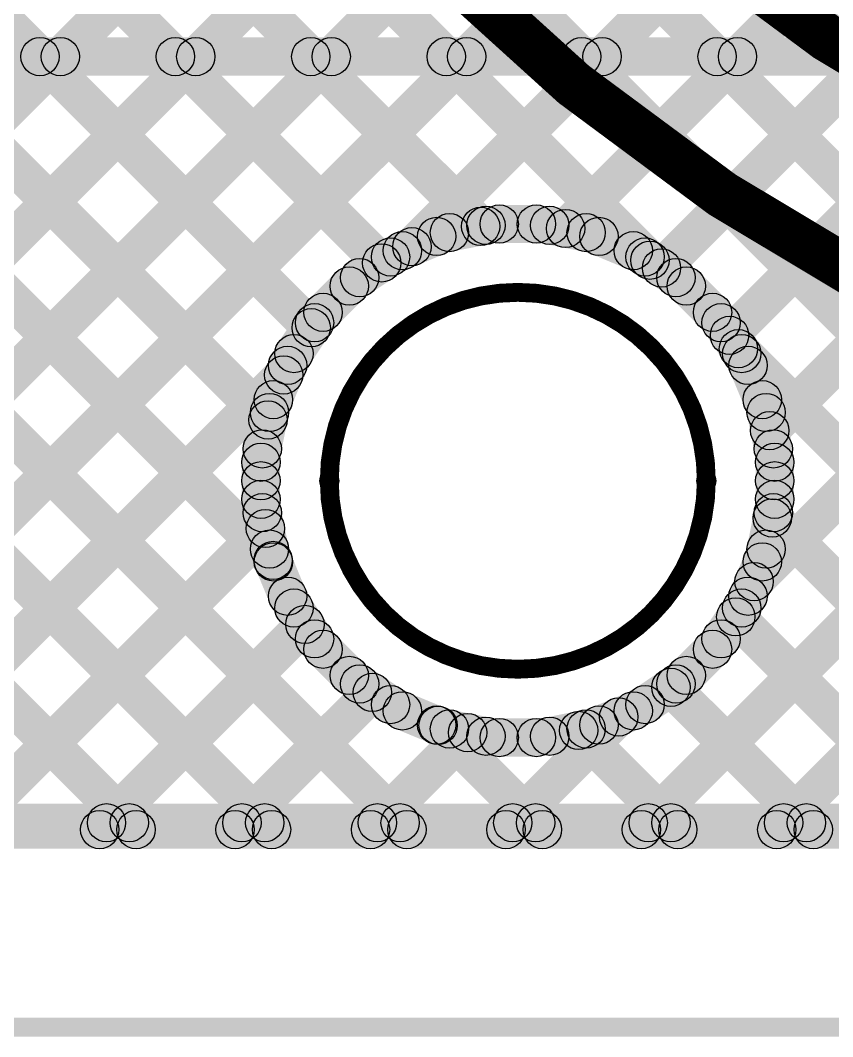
# Model space of a CAD drawing. Header units: millimetres. Extents: x 0 to 5.55, y 0 to 1.02.
# Drawn here: x 2.3372 to 2.5068, y -0.0033 to 0.2091 of the extents above; entities that cross this region are included whole.
import ezdxf

# ---------------------------------------------------------------- set-up
doc = ezdxf.new("R2010")
doc.units = ezdxf.units.MM
doc.header["$MEASUREMENT"] = 0
for name, color, linetype in [('BottomLayer', 5, 'Continuous'), ('Mechanical2', 216, 'Continuous'), ('MultiLayer', 9, 'Continuous'), ('TopLayer', 1, 'Continuous'), ('TopOverlay', 2, 'Continuous')]:
    doc.layers.add(name, color=color, linetype=linetype)

msp = doc.modelspace()

# ---------------------------------------------------------------- hatches: boundary and pattern name
at = {"layer": 'BottomLayer'}
for points in [[(2.18828, 0.0386), (2.18263, 0.04426), (2.54155, 0.40319), (2.54721, 0.39753)], [(2.21657, 0.0386), (2.21091, 0.04426), (2.56984, 0.40319), (2.57549, 0.39753)], [(2.24485, 0.0386), (2.23919, 0.04426), (2.59812, 0.40319), (2.60378, 0.39753)], [(2.25272, 0.39753), (2.25837, 0.40319), (2.6173, 0.04426), (2.61164, 0.0386)], [(2.27314, 0.0386), (2.26748, 0.04426), (2.6264, 0.40319), (2.63206, 0.39753)], [(2.281, 0.39753), (2.28666, 0.40319), (2.64558, 0.04426), (2.63993, 0.0386)], [(2.30929, 0.39753), (2.31494, 0.40319), (2.67387, 0.04426), (2.66821, 0.0386)], [(2.42178, 0.15896), (2.41612, 0.16462), (2.65469, 0.40319), (2.66035, 0.39753)], [(2.45387, 0.16277), (2.44821, 0.16842), (2.68297, 0.40319), (2.68863, 0.39753)], [(2.47113, 0.0386), (2.46547, 0.04426), (2.82439, 0.40319), (2.83005, 0.39753)], [(2.4739, 0.15452), (2.46825, 0.16017), (2.71126, 0.40319), (2.71691, 0.39753)], [(2.48811, 0.14044), (2.48245, 0.14609), (2.73954, 0.40319), (2.7452, 0.39753)], [(2.49323, 0.08899), (2.48757, 0.09465), (2.79611, 0.40319), (2.80177, 0.39753)], [(2.4965, 0.12054), (2.49084, 0.1262), (2.76783, 0.40319), (2.77348, 0.39753)], [(2.49941, 0.0386), (2.49375, 0.04426), (2.85269, 0.40319), (2.85834, 0.39754)], [(2.18017, 0.38522), (2.18583, 0.39088), (2.41547, 0.16124), (2.40981, 0.15558)], [(2.20851, 0.38517), (2.21416, 0.39083), (2.43613, 0.16886), (2.43047, 0.16321)], [(2.23679, 0.38517), (2.24245, 0.39083), (2.47149, 0.16179), (2.46583, 0.15613)], [(2.16167, 0.37544), (2.16733, 0.38109), (2.40074, 0.14769), (2.39508, 0.14203)], [(2.16167, 0.34715), (2.16733, 0.35281), (2.39172, 0.12842), (2.38606, 0.12276)], [(2.16167, 0.31887), (2.16733, 0.32453), (2.39278, 0.09907), (2.38713, 0.09341)], [(2.16167, 0.29058), (2.16733, 0.29624), (2.41931, 0.04426), (2.41365, 0.0386)], [(2.16167, 0.2623), (2.16733, 0.26796), (2.39103, 0.04426), (2.38537, 0.0386)], [(2.16167, 0.23402), (2.16733, 0.23967), (2.36274, 0.04426), (2.35708, 0.0386)], [(2.42757, 0.16082), (2.42601, 0.16866), (2.43362, 0.17018), (2.43518, 0.16233)], [(2.43718, 0.16253), (2.43718, 0.17053), (2.44494, 0.17053), (2.44494, 0.16253)], [(2.44694, 0.16233), (2.4485, 0.17018), (2.45611, 0.16866), (2.45455, 0.16082)], [(2.41848, 0.15726), (2.41542, 0.16466), (2.42258, 0.16762), (2.42564, 0.16023)], [(2.45648, 0.16023), (2.45954, 0.16762), (2.4667, 0.16466), (2.46364, 0.15726)], [(2.41026, 0.15201), (2.40581, 0.15866), (2.41226, 0.16297), (2.4167, 0.15632)], [(2.46542, 0.15632), (2.46986, 0.16297), (2.47631, 0.15866), (2.47187, 0.15201)], [(2.40321, 0.14525), (2.39756, 0.1509), (2.40304, 0.15639), (2.4087, 0.15073)], [(2.47342, 0.15073), (2.47908, 0.15639), (2.48456, 0.1509), (2.47891, 0.14525)], [(2.39763, 0.13724), (2.39098, 0.14168), (2.39529, 0.14813), (2.40194, 0.14369)], [(2.48018, 0.14369), (2.48684, 0.14813), (2.49114, 0.14168), (2.48449, 0.13724)], [(2.48431, 0.13765), (2.48997, 0.14331), (2.58902, 0.04426), (2.58336, 0.0386)], [(2.39371, 0.1283), (2.38632, 0.13136), (2.38929, 0.13853), (2.39668, 0.13546)], [(2.48544, 0.13546), (2.49283, 0.13853), (2.4958, 0.13136), (2.48841, 0.1283)], [(2.30142, 0.0386), (2.29576, 0.04426), (2.38933, 0.13782), (2.39498, 0.13217)], [(2.39161, 0.11877), (2.38377, 0.12033), (2.38528, 0.12793), (2.39313, 0.12637)], [(2.48899, 0.12637), (2.49684, 0.12793), (2.49835, 0.12033), (2.49051, 0.11877)], [(2.39142, 0.11288), (2.38342, 0.11288), (2.38342, 0.11676), (2.39142, 0.11676)], [(2.49871, 0.11288), (2.49071, 0.11288), (2.49071, 0.11676), (2.49871, 0.11676)], [(2.39142, 0.10901), (2.38342, 0.10901), (2.38342, 0.11288), (2.39142, 0.11288)], [(2.49871, 0.10901), (2.49071, 0.10901), (2.49071, 0.11288), (2.49871, 0.11288)], [(2.38377, 0.10544), (2.39161, 0.107), (2.39313, 0.09939), (2.38528, 0.09783)], [(2.49684, 0.09783), (2.48899, 0.09939), (2.49051, 0.107), (2.49835, 0.10544)], [(2.49138, 0.10229), (2.49704, 0.10795), (2.56073, 0.04426), (2.55507, 0.0386)], [(2.3297, 0.0386), (2.32405, 0.04426), (2.38552, 0.10573), (2.39118, 0.10008)], [(2.38632, 0.09441), (2.39371, 0.09747), (2.39668, 0.0903), (2.38929, 0.08724)], [(2.49283, 0.08724), (2.48544, 0.0903), (2.48841, 0.09747), (2.4958, 0.09441)], [(2.39098, 0.08408), (2.39763, 0.08853), (2.40194, 0.08208), (2.39529, 0.07763)], [(2.48684, 0.07763), (2.48018, 0.08208), (2.48449, 0.08853), (2.49114, 0.08408)], [(2.48376, 0.08163), (2.48942, 0.08729), (2.53245, 0.04426), (2.52679, 0.0386)], [(2.35799, 0.0386), (2.35233, 0.04426), (2.39377, 0.0857), (2.39943, 0.08004)], [(2.39756, 0.07486), (2.40321, 0.08052), (2.4087, 0.07504), (2.40304, 0.06938)], [(2.47908, 0.06938), (2.47342, 0.07504), (2.47891, 0.08052), (2.48456, 0.07486)], [(2.40581, 0.06711), (2.41026, 0.07376), (2.4167, 0.06945), (2.41226, 0.0628)], [(2.46986, 0.0628), (2.46542, 0.06945), (2.47187, 0.07376), (2.47631, 0.06711)], [(2.47021, 0.0669), (2.47586, 0.07256), (2.50416, 0.04426), (2.49851, 0.0386)], [(2.38627, 0.0386), (2.38062, 0.04426), (2.40785, 0.07149), (2.41351, 0.06584)], [(2.41542, 0.06111), (2.41848, 0.0685), (2.42564, 0.06553), (2.42258, 0.05814)], [(2.45954, 0.05814), (2.45648, 0.06553), (2.46364, 0.0685), (2.4667, 0.06111)], [(2.44284, 0.0386), (2.43718, 0.04426), (2.4593, 0.06637), (2.46495, 0.06072)], [(2.42159, 0.05895), (2.42725, 0.06461), (2.44759, 0.04426), (2.44194, 0.0386)], [(2.42601, 0.0571), (2.42757, 0.06495), (2.43518, 0.06344), (2.43362, 0.05559)], [(2.4485, 0.05559), (2.44694, 0.06344), (2.45455, 0.06495), (2.45611, 0.0571)], [(2.41456, 0.0386), (2.4089, 0.04426), (2.42774, 0.0631), (2.4334, 0.05745)], [(2.43718, 0.05524), (2.43718, 0.06324), (2.44494, 0.06324), (2.44494, 0.05524)], [(2.45094, 0.05789), (2.45659, 0.06354), (2.47588, 0.04426), (2.47022, 0.0386)], [(1.684, 0.03743), (1.684, 0.04543), (2.88389, 0.04543), (2.88389, 0.03743)]]:
    msp.add_hatch(color=5, dxfattribs=at).paths.add_polyline_path(points)
h = msp.add_hatch(color=5, dxfattribs=at)
edge = h.paths.add_edge_path()
edge.add_arc((2.4333, 0.16603), 0.004, 0, 360)
h = msp.add_hatch(color=5, dxfattribs=at)
edge = h.paths.add_edge_path()
edge.add_arc((2.4344, 0.16625), 0.004, 0, 360)
h = msp.add_hatch(color=5, dxfattribs=at)
edge = h.paths.add_edge_path()
edge.add_arc((2.43718, 0.16653), 0.004, 0, 360)
h = msp.add_hatch(color=5, dxfattribs=at)
edge = h.paths.add_edge_path()
edge.add_arc((2.44494, 0.16653), 0.004, 0, 360)
h = msp.add_hatch(color=5, dxfattribs=at)
edge = h.paths.add_edge_path()
edge.add_arc((2.44772, 0.16625), 0.004, 0, 360)
h = msp.add_hatch(color=5, dxfattribs=at)
edge = h.paths.add_edge_path()
edge.add_arc((2.42411, 0.16393), 0.004, 0, 360)
h = msp.add_hatch(color=5, dxfattribs=at)
edge = h.paths.add_edge_path()
edge.add_arc((2.42679, 0.16474), 0.004, 0, 360)
h = msp.add_hatch(color=5, dxfattribs=at)
edge = h.paths.add_edge_path()
edge.add_arc((2.45104, 0.16559), 0.004, 0, 360)
h = msp.add_hatch(color=5, dxfattribs=at)
edge = h.paths.add_edge_path()
edge.add_arc((2.45533, 0.16474), 0.004, 0, 360)
h = msp.add_hatch(color=5, dxfattribs=at)
edge = h.paths.add_edge_path()
edge.add_arc((2.45801, 0.16393), 0.004, 0, 360)
h = msp.add_hatch(color=5, dxfattribs=at)
edge = h.paths.add_edge_path()
edge.add_arc((2.41895, 0.16179), 0.004, 0, 360)
h = msp.add_hatch(color=5, dxfattribs=at)
edge = h.paths.add_edge_path()
edge.add_arc((2.41448, 0.15964), 0.004, 0, 360)
h = msp.add_hatch(color=5, dxfattribs=at)
edge = h.paths.add_edge_path()
edge.add_arc((2.41695, 0.16096), 0.004, 0, 360)
h = msp.add_hatch(color=5, dxfattribs=at)
edge = h.paths.add_edge_path()
edge.add_arc((2.46517, 0.16096), 0.004, 0, 360)
h = msp.add_hatch(color=5, dxfattribs=at)
edge = h.paths.add_edge_path()
edge.add_arc((2.46764, 0.15964), 0.004, 0, 360)
h = msp.add_hatch(color=5, dxfattribs=at)
edge = h.paths.add_edge_path()
edge.add_arc((2.41264, 0.15841), 0.004, 0, 360)
h = msp.add_hatch(color=5, dxfattribs=at)
edge = h.paths.add_edge_path()
edge.add_arc((2.46866, 0.15896), 0.004, 0, 360)
h = msp.add_hatch(color=5, dxfattribs=at)
edge = h.paths.add_edge_path()
edge.add_arc((2.40803, 0.15533), 0.004, 0, 360)
h = msp.add_hatch(color=5, dxfattribs=at)
edge = h.paths.add_edge_path()
edge.add_arc((2.47107, 0.15735), 0.004, 0, 360)
h = msp.add_hatch(color=5, dxfattribs=at)
edge = h.paths.add_edge_path()
edge.add_arc((2.47409, 0.15533), 0.004, 0, 360)
h = msp.add_hatch(color=5, dxfattribs=at)
edge = h.paths.add_edge_path()
edge.add_arc((2.40587, 0.15356), 0.004, 0, 360)
h = msp.add_hatch(color=5, dxfattribs=at)
edge = h.paths.add_edge_path()
edge.add_arc((2.47625, 0.15356), 0.004, 0, 360)
h = msp.add_hatch(color=5, dxfattribs=at)
edge = h.paths.add_edge_path()
edge.add_arc((2.40039, 0.14807), 0.004, 0, 360)
h = msp.add_hatch(color=5, dxfattribs=at)
edge = h.paths.add_edge_path()
edge.add_arc((2.48173, 0.14807), 0.004, 0, 360)
h = msp.add_hatch(color=5, dxfattribs=at)
edge = h.paths.add_edge_path()
edge.add_arc((2.39791, 0.14486), 0.004, 0, 360)
h = msp.add_hatch(color=5, dxfattribs=at)
edge = h.paths.add_edge_path()
edge.add_arc((2.39861, 0.14591), 0.004, 0, 360)
h = msp.add_hatch(color=5, dxfattribs=at)
edge = h.paths.add_edge_path()
edge.add_arc((2.48351, 0.14591), 0.004, 0, 360)
h = msp.add_hatch(color=5, dxfattribs=at)
edge = h.paths.add_edge_path()
edge.add_arc((2.48528, 0.14327), 0.004, 0, 360)
h = msp.add_hatch(color=5, dxfattribs=at)
edge = h.paths.add_edge_path()
edge.add_arc((2.48714, 0.14048), 0.004, 0, 360)
h = msp.add_hatch(color=5, dxfattribs=at)
edge = h.paths.add_edge_path()
edge.add_arc((2.3943, 0.13946), 0.004, 0, 360)
h = msp.add_hatch(color=5, dxfattribs=at)
edge = h.paths.add_edge_path()
edge.add_arc((2.48782, 0.13946), 0.004, 0, 360)
h = msp.add_hatch(color=5, dxfattribs=at)
edge = h.paths.add_edge_path()
edge.add_arc((2.39298, 0.13699), 0.004, 0, 360)
h = msp.add_hatch(color=5, dxfattribs=at)
edge = h.paths.add_edge_path()
edge.add_arc((2.48914, 0.13699), 0.004, 0, 360)
h = msp.add_hatch(color=5, dxfattribs=at)
edge = h.paths.add_edge_path()
edge.add_arc((2.39216, 0.135), 0.004, 0, 360)
h = msp.add_hatch(color=5, dxfattribs=at)
edge = h.paths.add_edge_path()
edge.add_arc((2.39002, 0.12983), 0.004, 0, 360)
h = msp.add_hatch(color=5, dxfattribs=at)
edge = h.paths.add_edge_path()
edge.add_arc((2.49211, 0.12983), 0.004, 0, 360)
h = msp.add_hatch(color=5, dxfattribs=at)
edge = h.paths.add_edge_path()
edge.add_arc((2.38889, 0.12559), 0.004, 0, 360)
h = msp.add_hatch(color=5, dxfattribs=at)
edge = h.paths.add_edge_path()
edge.add_arc((2.3892, 0.12715), 0.004, 0, 360)
h = msp.add_hatch(color=5, dxfattribs=at)
edge = h.paths.add_edge_path()
edge.add_arc((2.49292, 0.12715), 0.004, 0, 360)
h = msp.add_hatch(color=5, dxfattribs=at)
edge = h.paths.add_edge_path()
edge.add_arc((2.49367, 0.12337), 0.004, 0, 360)
h = msp.add_hatch(color=5, dxfattribs=at)
edge = h.paths.add_edge_path()
edge.add_arc((2.38769, 0.11955), 0.004, 0, 360)
h = msp.add_hatch(color=5, dxfattribs=at)
edge = h.paths.add_edge_path()
edge.add_arc((2.49443, 0.11955), 0.004, 0, 360)
h = msp.add_hatch(color=5, dxfattribs=at)
edge = h.paths.add_edge_path()
edge.add_arc((2.38742, 0.11676), 0.004, 0, 360)
h = msp.add_hatch(color=5, dxfattribs=at)
edge = h.paths.add_edge_path()
edge.add_arc((2.49471, 0.11676), 0.004, 0, 360)
h = msp.add_hatch(color=5, dxfattribs=at)
edge = h.paths.add_edge_path()
edge.add_arc((2.38742, 0.11288), 0.004, 0, 360)
h = msp.add_hatch(color=5, dxfattribs=at)
edge = h.paths.add_edge_path()
edge.add_arc((2.38742, 0.11288), 0.004, 0, 360)
h = msp.add_hatch(color=5, dxfattribs=at)
edge = h.paths.add_edge_path()
edge.add_arc((2.49471, 0.11288), 0.004, 0, 360)
h = msp.add_hatch(color=5, dxfattribs=at)
edge = h.paths.add_edge_path()
edge.add_arc((2.49471, 0.11288), 0.004, 0, 360)
h = msp.add_hatch(color=5, dxfattribs=at)
edge = h.paths.add_edge_path()
edge.add_arc((2.38742, 0.10901), 0.004, 0, 360)
h = msp.add_hatch(color=5, dxfattribs=at)
edge = h.paths.add_edge_path()
edge.add_arc((2.49471, 0.10901), 0.004, 0, 360)
h = msp.add_hatch(color=5, dxfattribs=at)
edge = h.paths.add_edge_path()
edge.add_arc((2.38769, 0.10622), 0.004, 0, 360)
h = msp.add_hatch(color=5, dxfattribs=at)
edge = h.paths.add_edge_path()
edge.add_arc((2.49421, 0.10512), 0.004, 0, 360)
h = msp.add_hatch(color=5, dxfattribs=at)
edge = h.paths.add_edge_path()
edge.add_arc((2.49443, 0.10622), 0.004, 0, 360)
h = msp.add_hatch(color=5, dxfattribs=at)
edge = h.paths.add_edge_path()
edge.add_arc((2.38835, 0.10291), 0.004, 0, 360)
h = msp.add_hatch(color=5, dxfattribs=at)
edge = h.paths.add_edge_path()
edge.add_arc((2.3892, 0.09861), 0.004, 0, 360)
h = msp.add_hatch(color=5, dxfattribs=at)
edge = h.paths.add_edge_path()
edge.add_arc((2.49292, 0.09861), 0.004, 0, 360)
h = msp.add_hatch(color=5, dxfattribs=at)
edge = h.paths.add_edge_path()
edge.add_arc((2.38996, 0.09624), 0.004, 0, 360)
h = msp.add_hatch(color=5, dxfattribs=at)
edge = h.paths.add_edge_path()
edge.add_arc((2.39002, 0.09594), 0.004, 0, 360)
h = msp.add_hatch(color=5, dxfattribs=at)
edge = h.paths.add_edge_path()
edge.add_arc((2.49211, 0.09594), 0.004, 0, 360)
h = msp.add_hatch(color=5, dxfattribs=at)
edge = h.paths.add_edge_path()
edge.add_arc((2.4904, 0.09182), 0.004, 0, 360)
h = msp.add_hatch(color=5, dxfattribs=at)
edge = h.paths.add_edge_path()
edge.add_arc((2.39298, 0.08877), 0.004, 0, 360)
h = msp.add_hatch(color=5, dxfattribs=at)
edge = h.paths.add_edge_path()
edge.add_arc((2.48914, 0.08877), 0.004, 0, 360)
h = msp.add_hatch(color=5, dxfattribs=at)
edge = h.paths.add_edge_path()
edge.add_arc((2.3943, 0.0863), 0.004, 0, 360)
h = msp.add_hatch(color=5, dxfattribs=at)
edge = h.paths.add_edge_path()
edge.add_arc((2.48782, 0.0863), 0.004, 0, 360)
h = msp.add_hatch(color=5, dxfattribs=at)
edge = h.paths.add_edge_path()
edge.add_arc((2.48659, 0.08446), 0.004, 0, 360)
h = msp.add_hatch(color=5, dxfattribs=at)
edge = h.paths.add_edge_path()
edge.add_arc((2.3966, 0.08287), 0.004, 0, 360)
h = msp.add_hatch(color=5, dxfattribs=at)
edge = h.paths.add_edge_path()
edge.add_arc((2.39861, 0.07986), 0.004, 0, 360)
h = msp.add_hatch(color=5, dxfattribs=at)
edge = h.paths.add_edge_path()
edge.add_arc((2.48351, 0.07986), 0.004, 0, 360)
h = msp.add_hatch(color=5, dxfattribs=at)
edge = h.paths.add_edge_path()
edge.add_arc((2.40039, 0.07769), 0.004, 0, 360)
h = msp.add_hatch(color=5, dxfattribs=at)
edge = h.paths.add_edge_path()
edge.add_arc((2.48173, 0.07769), 0.004, 0, 360)
h = msp.add_hatch(color=5, dxfattribs=at)
edge = h.paths.add_edge_path()
edge.add_arc((2.40587, 0.07221), 0.004, 0, 360)
h = msp.add_hatch(color=5, dxfattribs=at)
edge = h.paths.add_edge_path()
edge.add_arc((2.40803, 0.07043), 0.004, 0, 360)
h = msp.add_hatch(color=5, dxfattribs=at)
edge = h.paths.add_edge_path()
edge.add_arc((2.47409, 0.07043), 0.004, 0, 360)
h = msp.add_hatch(color=5, dxfattribs=at)
edge = h.paths.add_edge_path()
edge.add_arc((2.47625, 0.07221), 0.004, 0, 360)
h = msp.add_hatch(color=5, dxfattribs=at)
edge = h.paths.add_edge_path()
edge.add_arc((2.41068, 0.06867), 0.004, 0, 360)
h = msp.add_hatch(color=5, dxfattribs=at)
edge = h.paths.add_edge_path()
edge.add_arc((2.47304, 0.06973), 0.004, 0, 360)
h = msp.add_hatch(color=5, dxfattribs=at)
edge = h.paths.add_edge_path()
edge.add_arc((2.41448, 0.06613), 0.004, 0, 360)
h = msp.add_hatch(color=5, dxfattribs=at)
edge = h.paths.add_edge_path()
edge.add_arc((2.46764, 0.06613), 0.004, 0, 360)
h = msp.add_hatch(color=5, dxfattribs=at)
edge = h.paths.add_edge_path()
edge.add_arc((2.41695, 0.06481), 0.004, 0, 360)
h = msp.add_hatch(color=5, dxfattribs=at)
edge = h.paths.add_edge_path()
edge.add_arc((2.46517, 0.06481), 0.004, 0, 360)
h = msp.add_hatch(color=5, dxfattribs=at)
edge = h.paths.add_edge_path()
edge.add_arc((2.42411, 0.06184), 0.004, 0, 360)
h = msp.add_hatch(color=5, dxfattribs=at)
edge = h.paths.add_edge_path()
edge.add_arc((2.45801, 0.06184), 0.004, 0, 360)
h = msp.add_hatch(color=5, dxfattribs=at)
edge = h.paths.add_edge_path()
edge.add_arc((2.46213, 0.06354), 0.004, 0, 360)
h = msp.add_hatch(color=5, dxfattribs=at)
edge = h.paths.add_edge_path()
edge.add_arc((2.42442, 0.06178), 0.004, 0, 360)
h = msp.add_hatch(color=5, dxfattribs=at)
edge = h.paths.add_edge_path()
edge.add_arc((2.42679, 0.06103), 0.004, 0, 360)
h = msp.add_hatch(color=5, dxfattribs=at)
edge = h.paths.add_edge_path()
edge.add_arc((2.43057, 0.06027), 0.004, 0, 360)
h = msp.add_hatch(color=5, dxfattribs=at)
edge = h.paths.add_edge_path()
edge.add_arc((2.45377, 0.06072), 0.004, 0, 360)
h = msp.add_hatch(color=5, dxfattribs=at)
edge = h.paths.add_edge_path()
edge.add_arc((2.45533, 0.06103), 0.004, 0, 360)
h = msp.add_hatch(color=5, dxfattribs=at)
edge = h.paths.add_edge_path()
edge.add_arc((2.4344, 0.05951), 0.004, 0, 360)
h = msp.add_hatch(color=5, dxfattribs=at)
edge = h.paths.add_edge_path()
edge.add_arc((2.43718, 0.05924), 0.004, 0, 360)
h = msp.add_hatch(color=5, dxfattribs=at)
edge = h.paths.add_edge_path()
edge.add_arc((2.44494, 0.05924), 0.004, 0, 360)
h = msp.add_hatch(color=5, dxfattribs=at)
edge = h.paths.add_edge_path()
edge.add_arc((2.44772, 0.05951), 0.004, 0, 360)
h = msp.add_hatch(color=5, dxfattribs=at)
edge = h.paths.add_edge_path()
edge.add_arc((2.35516, 0.04143), 0.004, 0, 360)
h = msp.add_hatch(color=5, dxfattribs=at)
edge = h.paths.add_edge_path()
edge.add_arc((2.35991, 0.04143), 0.004, 0, 360)
h = msp.add_hatch(color=5, dxfattribs=at)
edge = h.paths.add_edge_path()
edge.add_arc((2.38344, 0.04143), 0.004, 0, 360)
h = msp.add_hatch(color=5, dxfattribs=at)
edge = h.paths.add_edge_path()
edge.add_arc((2.3882, 0.04143), 0.004, 0, 360)
h = msp.add_hatch(color=5, dxfattribs=at)
edge = h.paths.add_edge_path()
edge.add_arc((2.41173, 0.04143), 0.004, 0, 360)
h = msp.add_hatch(color=5, dxfattribs=at)
edge = h.paths.add_edge_path()
edge.add_arc((2.41648, 0.04143), 0.004, 0, 360)
h = msp.add_hatch(color=5, dxfattribs=at)
edge = h.paths.add_edge_path()
edge.add_arc((2.44001, 0.04143), 0.004, 0, 360)
h = msp.add_hatch(color=5, dxfattribs=at)
edge = h.paths.add_edge_path()
edge.add_arc((2.44477, 0.04143), 0.004, 0, 360)
h = msp.add_hatch(color=5, dxfattribs=at)
edge = h.paths.add_edge_path()
edge.add_arc((2.4683, 0.04143), 0.004, 0, 360)
h = msp.add_hatch(color=5, dxfattribs=at)
edge = h.paths.add_edge_path()
edge.add_arc((2.47305, 0.04143), 0.004, 0, 360)
h = msp.add_hatch(color=5, dxfattribs=at)
edge = h.paths.add_edge_path()
edge.add_arc((2.49658, 0.04143), 0.004, 0, 360)
h = msp.add_hatch(color=5, dxfattribs=at)
edge = h.paths.add_edge_path()
edge.add_arc((2.50133, 0.04143), 0.004, 0, 360)
at = {"layer": 'Mechanical2'}
h = msp.add_hatch(color=216, dxfattribs=at)
edge = h.paths.add_edge_path()
edge.add_arc((2.40169, 0.11288), 0.00197, 0, 360)
h = msp.add_hatch(color=216, dxfattribs=at)
edge = h.paths.add_edge_path()
edge.add_arc((2.48043, 0.11288), 0.00197, 0, 360)
msp.add_hatch(color=216, dxfattribs=at).paths.add_polyline_path([(1.67334, -0.00326), (1.67334, 0.00068), (2.93319, 0.00068), (2.93319, -0.00326)])
at = {"layer": 'TopLayer'}
for points in [[(2.138, 0.1975), (2.138, 0.2055), (3.315, 0.2055), (3.315, 0.1975)], [(2.18685, 0.03717), (2.18119, 0.04283), (2.34269, 0.20433), (2.34835, 0.19867)], [(2.19702, 0.19867), (2.20267, 0.20433), (2.36417, 0.04283), (2.35852, 0.03717)], [(2.21513, 0.03717), (2.20948, 0.04283), (2.37098, 0.20433), (2.37664, 0.19867)], [(2.2253, 0.19867), (2.23096, 0.20433), (2.39246, 0.04283), (2.3868, 0.03717)], [(2.24342, 0.03717), (2.23776, 0.04283), (2.39926, 0.20433), (2.40492, 0.19867)], [(2.25358, 0.19867), (2.25924, 0.20433), (2.42074, 0.04283), (2.41508, 0.03717)], [(2.2717, 0.03717), (2.26605, 0.04283), (2.42755, 0.20433), (2.4332, 0.19867)], [(2.28187, 0.19867), (2.28753, 0.20433), (2.39278, 0.09907), (2.38713, 0.09341)], [(2.31015, 0.19867), (2.31581, 0.20433), (2.39172, 0.12842), (2.38606, 0.12276)], [(2.33844, 0.19867), (2.34409, 0.20433), (2.40074, 0.14769), (2.39508, 0.14203)], [(2.36672, 0.19867), (2.37238, 0.20433), (2.41547, 0.16124), (2.40981, 0.15558)], [(2.39501, 0.19867), (2.40066, 0.20433), (2.43613, 0.16886), (2.43047, 0.16321)], [(2.42178, 0.15896), (2.41612, 0.16462), (2.45583, 0.20433), (2.46149, 0.19867)], [(2.42329, 0.19867), (2.42895, 0.20433), (2.47149, 0.16179), (2.46583, 0.15613)], [(2.45387, 0.16277), (2.44821, 0.16842), (2.48412, 0.20433), (2.48977, 0.19867)], [(2.45157, 0.19867), (2.45723, 0.20433), (2.61873, 0.04283), (2.61307, 0.03717)], [(2.46969, 0.03717), (2.46404, 0.04283), (2.62554, 0.20433), (2.63119, 0.19867)], [(2.4739, 0.15452), (2.46825, 0.16017), (2.5124, 0.20433), (2.51806, 0.19867)], [(2.47986, 0.19867), (2.48552, 0.20433), (2.64702, 0.04283), (2.64136, 0.03717)], [(2.48811, 0.14044), (2.48245, 0.14609), (2.54068, 0.20433), (2.54634, 0.19867)], [(2.49323, 0.08899), (2.48757, 0.09465), (2.59725, 0.20433), (2.60291, 0.19867)], [(2.4965, 0.12054), (2.49084, 0.1262), (2.56897, 0.20433), (2.57463, 0.19867)], [(2.49798, 0.03717), (2.49232, 0.04283), (2.65382, 0.20433), (2.65948, 0.19867)], [(2.42757, 0.16082), (2.42601, 0.16866), (2.43362, 0.17018), (2.43518, 0.16233)], [(2.43718, 0.16253), (2.43718, 0.17053), (2.44494, 0.17053), (2.44494, 0.16253)], [(2.44694, 0.16233), (2.4485, 0.17018), (2.45611, 0.16866), (2.45455, 0.16082)], [(2.41848, 0.15726), (2.41542, 0.16466), (2.42258, 0.16762), (2.42564, 0.16023)], [(2.45648, 0.16023), (2.45954, 0.16762), (2.4667, 0.16466), (2.46364, 0.15726)], [(2.41026, 0.15201), (2.40581, 0.15866), (2.41226, 0.16297), (2.4167, 0.15632)], [(2.46542, 0.15632), (2.46986, 0.16297), (2.47631, 0.15866), (2.47187, 0.15201)], [(2.40321, 0.14525), (2.39756, 0.1509), (2.40304, 0.15639), (2.4087, 0.15073)], [(2.47342, 0.15073), (2.47908, 0.15639), (2.48456, 0.1509), (2.47891, 0.14525)], [(2.39763, 0.13724), (2.39098, 0.14168), (2.39529, 0.14813), (2.40194, 0.14369)], [(2.48018, 0.14369), (2.48684, 0.14813), (2.49114, 0.14168), (2.48449, 0.13724)], [(2.48431, 0.13765), (2.48997, 0.14331), (2.59045, 0.04283), (2.58479, 0.03717)], [(2.39371, 0.1283), (2.38632, 0.13136), (2.38929, 0.13853), (2.39668, 0.13546)], [(2.48544, 0.13546), (2.49283, 0.13853), (2.4958, 0.13136), (2.48841, 0.1283)], [(2.29999, 0.03717), (2.29433, 0.04283), (2.38933, 0.13782), (2.39498, 0.13217)], [(2.39161, 0.11877), (2.38377, 0.12033), (2.38528, 0.12793), (2.39313, 0.12637)], [(2.48899, 0.12637), (2.49684, 0.12793), (2.49835, 0.12033), (2.49051, 0.11877)], [(2.39142, 0.11288), (2.38342, 0.11288), (2.38342, 0.11676), (2.39142, 0.11676)], [(2.49871, 0.11288), (2.49071, 0.11288), (2.49071, 0.11676), (2.49871, 0.11676)], [(2.39142, 0.10901), (2.38342, 0.10901), (2.38342, 0.11288), (2.39142, 0.11288)], [(2.49871, 0.10901), (2.49071, 0.10901), (2.49071, 0.11288), (2.49871, 0.11288)], [(2.38377, 0.10544), (2.39161, 0.107), (2.39313, 0.09939), (2.38528, 0.09783)], [(2.49684, 0.09783), (2.48899, 0.09939), (2.49051, 0.107), (2.49835, 0.10544)], [(2.49138, 0.10229), (2.49704, 0.10795), (2.56216, 0.04283), (2.55651, 0.03717)], [(2.32827, 0.03717), (2.32262, 0.04283), (2.38552, 0.10573), (2.39118, 0.10008)], [(2.38632, 0.09441), (2.39371, 0.09747), (2.39668, 0.0903), (2.38929, 0.08724)], [(2.49283, 0.08724), (2.48544, 0.0903), (2.48841, 0.09747), (2.4958, 0.09441)], [(2.39098, 0.08408), (2.39763, 0.08853), (2.40194, 0.08208), (2.39529, 0.07763)], [(2.48684, 0.07763), (2.48018, 0.08208), (2.48449, 0.08853), (2.49114, 0.08408)], [(2.48376, 0.08163), (2.48942, 0.08729), (2.53388, 0.04283), (2.52822, 0.03717)], [(2.35656, 0.03717), (2.3509, 0.04283), (2.39377, 0.0857), (2.39943, 0.08004)], [(2.39756, 0.07486), (2.40321, 0.08052), (2.4087, 0.07504), (2.40304, 0.06938)], [(2.47908, 0.06938), (2.47342, 0.07504), (2.47891, 0.08052), (2.48456, 0.07486)], [(2.40581, 0.06711), (2.41026, 0.07376), (2.4167, 0.06945), (2.41226, 0.0628)], [(2.46986, 0.0628), (2.46542, 0.06945), (2.47187, 0.07376), (2.47631, 0.06711)], [(2.47021, 0.0669), (2.47586, 0.07256), (2.50559, 0.04283), (2.49994, 0.03717)], [(2.38484, 0.03717), (2.37918, 0.04283), (2.40785, 0.07149), (2.41351, 0.06584)], [(2.41542, 0.06111), (2.41848, 0.0685), (2.42564, 0.06553), (2.42258, 0.05814)], [(2.45954, 0.05814), (2.45648, 0.06553), (2.46364, 0.0685), (2.4667, 0.06111)], [(2.44141, 0.03717), (2.43575, 0.04283), (2.4593, 0.06637), (2.46495, 0.06072)], [(2.42159, 0.05895), (2.42725, 0.06461), (2.44903, 0.04283), (2.44337, 0.03717)], [(2.42601, 0.0571), (2.42757, 0.06495), (2.43518, 0.06344), (2.43362, 0.05559)], [(2.4485, 0.05559), (2.44694, 0.06344), (2.45455, 0.06495), (2.45611, 0.0571)], [(2.41313, 0.03717), (2.40747, 0.04283), (2.42774, 0.0631), (2.4334, 0.05745)], [(2.43718, 0.05524), (2.43718, 0.06324), (2.44494, 0.06324), (2.44494, 0.05524)], [(2.45094, 0.05789), (2.45659, 0.06354), (2.47731, 0.04283), (2.47165, 0.03717)], [(1.685, 0.036), (1.685, 0.044), (2.88489, 0.044), (2.88489, 0.036)]]:
    msp.add_hatch(color=1, dxfattribs=at).paths.add_polyline_path(points)
h = msp.add_hatch(color=1, dxfattribs=at)
edge = h.paths.add_edge_path()
edge.add_arc((2.34127, 0.2015), 0.004, 0, 360)
h = msp.add_hatch(color=1, dxfattribs=at)
edge = h.paths.add_edge_path()
edge.add_arc((2.34552, 0.2015), 0.004, 0, 360)
h = msp.add_hatch(color=1, dxfattribs=at)
edge = h.paths.add_edge_path()
edge.add_arc((2.36955, 0.2015), 0.004, 0, 360)
h = msp.add_hatch(color=1, dxfattribs=at)
edge = h.paths.add_edge_path()
edge.add_arc((2.37381, 0.2015), 0.004, 0, 360)
h = msp.add_hatch(color=1, dxfattribs=at)
edge = h.paths.add_edge_path()
edge.add_arc((2.39783, 0.2015), 0.004, 0, 360)
h = msp.add_hatch(color=1, dxfattribs=at)
edge = h.paths.add_edge_path()
edge.add_arc((2.40209, 0.2015), 0.004, 0, 360)
h = msp.add_hatch(color=1, dxfattribs=at)
edge = h.paths.add_edge_path()
edge.add_arc((2.42612, 0.2015), 0.004, 0, 360)
h = msp.add_hatch(color=1, dxfattribs=at)
edge = h.paths.add_edge_path()
edge.add_arc((2.43038, 0.2015), 0.004, 0, 360)
h = msp.add_hatch(color=1, dxfattribs=at)
edge = h.paths.add_edge_path()
edge.add_arc((2.4544, 0.2015), 0.004, 0, 360)
h = msp.add_hatch(color=1, dxfattribs=at)
edge = h.paths.add_edge_path()
edge.add_arc((2.45866, 0.2015), 0.004, 0, 360)
h = msp.add_hatch(color=1, dxfattribs=at)
edge = h.paths.add_edge_path()
edge.add_arc((2.48269, 0.2015), 0.004, 0, 360)
h = msp.add_hatch(color=1, dxfattribs=at)
edge = h.paths.add_edge_path()
edge.add_arc((2.48694, 0.2015), 0.004, 0, 360)
h = msp.add_hatch(color=1, dxfattribs=at)
edge = h.paths.add_edge_path()
edge.add_arc((2.4333, 0.16603), 0.004, 0, 360)
h = msp.add_hatch(color=1, dxfattribs=at)
edge = h.paths.add_edge_path()
edge.add_arc((2.4344, 0.16625), 0.004, 0, 360)
h = msp.add_hatch(color=1, dxfattribs=at)
edge = h.paths.add_edge_path()
edge.add_arc((2.43718, 0.16653), 0.004, 0, 360)
h = msp.add_hatch(color=1, dxfattribs=at)
edge = h.paths.add_edge_path()
edge.add_arc((2.44494, 0.16653), 0.004, 0, 360)
h = msp.add_hatch(color=1, dxfattribs=at)
edge = h.paths.add_edge_path()
edge.add_arc((2.44772, 0.16625), 0.004, 0, 360)
h = msp.add_hatch(color=1, dxfattribs=at)
edge = h.paths.add_edge_path()
edge.add_arc((2.42411, 0.16393), 0.004, 0, 360)
h = msp.add_hatch(color=1, dxfattribs=at)
edge = h.paths.add_edge_path()
edge.add_arc((2.42679, 0.16474), 0.004, 0, 360)
h = msp.add_hatch(color=1, dxfattribs=at)
edge = h.paths.add_edge_path()
edge.add_arc((2.45104, 0.16559), 0.004, 0, 360)
h = msp.add_hatch(color=1, dxfattribs=at)
edge = h.paths.add_edge_path()
edge.add_arc((2.45533, 0.16474), 0.004, 0, 360)
h = msp.add_hatch(color=1, dxfattribs=at)
edge = h.paths.add_edge_path()
edge.add_arc((2.45801, 0.16393), 0.004, 0, 360)
h = msp.add_hatch(color=1, dxfattribs=at)
edge = h.paths.add_edge_path()
edge.add_arc((2.41895, 0.16179), 0.004, 0, 360)
h = msp.add_hatch(color=1, dxfattribs=at)
edge = h.paths.add_edge_path()
edge.add_arc((2.41448, 0.15964), 0.004, 0, 360)
h = msp.add_hatch(color=1, dxfattribs=at)
edge = h.paths.add_edge_path()
edge.add_arc((2.41695, 0.16096), 0.004, 0, 360)
h = msp.add_hatch(color=1, dxfattribs=at)
edge = h.paths.add_edge_path()
edge.add_arc((2.46517, 0.16096), 0.004, 0, 360)
h = msp.add_hatch(color=1, dxfattribs=at)
edge = h.paths.add_edge_path()
edge.add_arc((2.46764, 0.15964), 0.004, 0, 360)
h = msp.add_hatch(color=1, dxfattribs=at)
edge = h.paths.add_edge_path()
edge.add_arc((2.41264, 0.15841), 0.004, 0, 360)
h = msp.add_hatch(color=1, dxfattribs=at)
edge = h.paths.add_edge_path()
edge.add_arc((2.46866, 0.15896), 0.004, 0, 360)
h = msp.add_hatch(color=1, dxfattribs=at)
edge = h.paths.add_edge_path()
edge.add_arc((2.40803, 0.15533), 0.004, 0, 360)
h = msp.add_hatch(color=1, dxfattribs=at)
edge = h.paths.add_edge_path()
edge.add_arc((2.47107, 0.15735), 0.004, 0, 360)
h = msp.add_hatch(color=1, dxfattribs=at)
edge = h.paths.add_edge_path()
edge.add_arc((2.47409, 0.15533), 0.004, 0, 360)
h = msp.add_hatch(color=1, dxfattribs=at)
edge = h.paths.add_edge_path()
edge.add_arc((2.40587, 0.15356), 0.004, 0, 360)
h = msp.add_hatch(color=1, dxfattribs=at)
edge = h.paths.add_edge_path()
edge.add_arc((2.47625, 0.15356), 0.004, 0, 360)
h = msp.add_hatch(color=1, dxfattribs=at)
edge = h.paths.add_edge_path()
edge.add_arc((2.40039, 0.14807), 0.004, 0, 360)
h = msp.add_hatch(color=1, dxfattribs=at)
edge = h.paths.add_edge_path()
edge.add_arc((2.48173, 0.14807), 0.004, 0, 360)
h = msp.add_hatch(color=1, dxfattribs=at)
edge = h.paths.add_edge_path()
edge.add_arc((2.39791, 0.14486), 0.004, 0, 360)
h = msp.add_hatch(color=1, dxfattribs=at)
edge = h.paths.add_edge_path()
edge.add_arc((2.39861, 0.14591), 0.004, 0, 360)
h = msp.add_hatch(color=1, dxfattribs=at)
edge = h.paths.add_edge_path()
edge.add_arc((2.48351, 0.14591), 0.004, 0, 360)
h = msp.add_hatch(color=1, dxfattribs=at)
edge = h.paths.add_edge_path()
edge.add_arc((2.48528, 0.14327), 0.004, 0, 360)
h = msp.add_hatch(color=1, dxfattribs=at)
edge = h.paths.add_edge_path()
edge.add_arc((2.48714, 0.14048), 0.004, 0, 360)
h = msp.add_hatch(color=1, dxfattribs=at)
edge = h.paths.add_edge_path()
edge.add_arc((2.3943, 0.13946), 0.004, 0, 360)
h = msp.add_hatch(color=1, dxfattribs=at)
edge = h.paths.add_edge_path()
edge.add_arc((2.48782, 0.13946), 0.004, 0, 360)
h = msp.add_hatch(color=1, dxfattribs=at)
edge = h.paths.add_edge_path()
edge.add_arc((2.39298, 0.13699), 0.004, 0, 360)
h = msp.add_hatch(color=1, dxfattribs=at)
edge = h.paths.add_edge_path()
edge.add_arc((2.48914, 0.13699), 0.004, 0, 360)
h = msp.add_hatch(color=1, dxfattribs=at)
edge = h.paths.add_edge_path()
edge.add_arc((2.39216, 0.135), 0.004, 0, 360)
h = msp.add_hatch(color=1, dxfattribs=at)
edge = h.paths.add_edge_path()
edge.add_arc((2.39002, 0.12983), 0.004, 0, 360)
h = msp.add_hatch(color=1, dxfattribs=at)
edge = h.paths.add_edge_path()
edge.add_arc((2.49211, 0.12983), 0.004, 0, 360)
h = msp.add_hatch(color=1, dxfattribs=at)
edge = h.paths.add_edge_path()
edge.add_arc((2.38889, 0.12559), 0.004, 0, 360)
h = msp.add_hatch(color=1, dxfattribs=at)
edge = h.paths.add_edge_path()
edge.add_arc((2.3892, 0.12715), 0.004, 0, 360)
h = msp.add_hatch(color=1, dxfattribs=at)
edge = h.paths.add_edge_path()
edge.add_arc((2.49292, 0.12715), 0.004, 0, 360)
h = msp.add_hatch(color=1, dxfattribs=at)
edge = h.paths.add_edge_path()
edge.add_arc((2.49367, 0.12337), 0.004, 0, 360)
h = msp.add_hatch(color=1, dxfattribs=at)
edge = h.paths.add_edge_path()
edge.add_arc((2.38769, 0.11955), 0.004, 0, 360)
h = msp.add_hatch(color=1, dxfattribs=at)
edge = h.paths.add_edge_path()
edge.add_arc((2.49443, 0.11955), 0.004, 0, 360)
h = msp.add_hatch(color=1, dxfattribs=at)
edge = h.paths.add_edge_path()
edge.add_arc((2.38742, 0.11676), 0.004, 0, 360)
h = msp.add_hatch(color=1, dxfattribs=at)
edge = h.paths.add_edge_path()
edge.add_arc((2.49471, 0.11676), 0.004, 0, 360)
h = msp.add_hatch(color=1, dxfattribs=at)
edge = h.paths.add_edge_path()
edge.add_arc((2.38742, 0.11288), 0.004, 0, 360)
h = msp.add_hatch(color=1, dxfattribs=at)
edge = h.paths.add_edge_path()
edge.add_arc((2.38742, 0.11288), 0.004, 0, 360)
h = msp.add_hatch(color=1, dxfattribs=at)
edge = h.paths.add_edge_path()
edge.add_arc((2.49471, 0.11288), 0.004, 0, 360)
h = msp.add_hatch(color=1, dxfattribs=at)
edge = h.paths.add_edge_path()
edge.add_arc((2.49471, 0.11288), 0.004, 0, 360)
h = msp.add_hatch(color=1, dxfattribs=at)
edge = h.paths.add_edge_path()
edge.add_arc((2.38742, 0.10901), 0.004, 0, 360)
h = msp.add_hatch(color=1, dxfattribs=at)
edge = h.paths.add_edge_path()
edge.add_arc((2.49471, 0.10901), 0.004, 0, 360)
h = msp.add_hatch(color=1, dxfattribs=at)
edge = h.paths.add_edge_path()
edge.add_arc((2.38769, 0.10622), 0.004, 0, 360)
h = msp.add_hatch(color=1, dxfattribs=at)
edge = h.paths.add_edge_path()
edge.add_arc((2.49421, 0.10512), 0.004, 0, 360)
h = msp.add_hatch(color=1, dxfattribs=at)
edge = h.paths.add_edge_path()
edge.add_arc((2.49443, 0.10622), 0.004, 0, 360)
h = msp.add_hatch(color=1, dxfattribs=at)
edge = h.paths.add_edge_path()
edge.add_arc((2.38835, 0.10291), 0.004, 0, 360)
h = msp.add_hatch(color=1, dxfattribs=at)
edge = h.paths.add_edge_path()
edge.add_arc((2.3892, 0.09861), 0.004, 0, 360)
h = msp.add_hatch(color=1, dxfattribs=at)
edge = h.paths.add_edge_path()
edge.add_arc((2.49292, 0.09861), 0.004, 0, 360)
h = msp.add_hatch(color=1, dxfattribs=at)
edge = h.paths.add_edge_path()
edge.add_arc((2.38996, 0.09624), 0.004, 0, 360)
h = msp.add_hatch(color=1, dxfattribs=at)
edge = h.paths.add_edge_path()
edge.add_arc((2.39002, 0.09594), 0.004, 0, 360)
h = msp.add_hatch(color=1, dxfattribs=at)
edge = h.paths.add_edge_path()
edge.add_arc((2.49211, 0.09594), 0.004, 0, 360)
h = msp.add_hatch(color=1, dxfattribs=at)
edge = h.paths.add_edge_path()
edge.add_arc((2.4904, 0.09182), 0.004, 0, 360)
h = msp.add_hatch(color=1, dxfattribs=at)
edge = h.paths.add_edge_path()
edge.add_arc((2.39298, 0.08877), 0.004, 0, 360)
h = msp.add_hatch(color=1, dxfattribs=at)
edge = h.paths.add_edge_path()
edge.add_arc((2.48914, 0.08877), 0.004, 0, 360)
h = msp.add_hatch(color=1, dxfattribs=at)
edge = h.paths.add_edge_path()
edge.add_arc((2.3943, 0.0863), 0.004, 0, 360)
h = msp.add_hatch(color=1, dxfattribs=at)
edge = h.paths.add_edge_path()
edge.add_arc((2.48782, 0.0863), 0.004, 0, 360)
h = msp.add_hatch(color=1, dxfattribs=at)
edge = h.paths.add_edge_path()
edge.add_arc((2.48659, 0.08446), 0.004, 0, 360)
h = msp.add_hatch(color=1, dxfattribs=at)
edge = h.paths.add_edge_path()
edge.add_arc((2.3966, 0.08287), 0.004, 0, 360)
h = msp.add_hatch(color=1, dxfattribs=at)
edge = h.paths.add_edge_path()
edge.add_arc((2.39861, 0.07986), 0.004, 0, 360)
h = msp.add_hatch(color=1, dxfattribs=at)
edge = h.paths.add_edge_path()
edge.add_arc((2.48351, 0.07986), 0.004, 0, 360)
h = msp.add_hatch(color=1, dxfattribs=at)
edge = h.paths.add_edge_path()
edge.add_arc((2.40039, 0.07769), 0.004, 0, 360)
h = msp.add_hatch(color=1, dxfattribs=at)
edge = h.paths.add_edge_path()
edge.add_arc((2.48173, 0.07769), 0.004, 0, 360)
h = msp.add_hatch(color=1, dxfattribs=at)
edge = h.paths.add_edge_path()
edge.add_arc((2.40587, 0.07221), 0.004, 0, 360)
h = msp.add_hatch(color=1, dxfattribs=at)
edge = h.paths.add_edge_path()
edge.add_arc((2.40803, 0.07043), 0.004, 0, 360)
h = msp.add_hatch(color=1, dxfattribs=at)
edge = h.paths.add_edge_path()
edge.add_arc((2.47409, 0.07043), 0.004, 0, 360)
h = msp.add_hatch(color=1, dxfattribs=at)
edge = h.paths.add_edge_path()
edge.add_arc((2.47625, 0.07221), 0.004, 0, 360)
h = msp.add_hatch(color=1, dxfattribs=at)
edge = h.paths.add_edge_path()
edge.add_arc((2.41068, 0.06867), 0.004, 0, 360)
h = msp.add_hatch(color=1, dxfattribs=at)
edge = h.paths.add_edge_path()
edge.add_arc((2.47304, 0.06973), 0.004, 0, 360)
h = msp.add_hatch(color=1, dxfattribs=at)
edge = h.paths.add_edge_path()
edge.add_arc((2.41448, 0.06613), 0.004, 0, 360)
h = msp.add_hatch(color=1, dxfattribs=at)
edge = h.paths.add_edge_path()
edge.add_arc((2.46764, 0.06613), 0.004, 0, 360)
h = msp.add_hatch(color=1, dxfattribs=at)
edge = h.paths.add_edge_path()
edge.add_arc((2.41695, 0.06481), 0.004, 0, 360)
h = msp.add_hatch(color=1, dxfattribs=at)
edge = h.paths.add_edge_path()
edge.add_arc((2.46517, 0.06481), 0.004, 0, 360)
h = msp.add_hatch(color=1, dxfattribs=at)
edge = h.paths.add_edge_path()
edge.add_arc((2.42411, 0.06184), 0.004, 0, 360)
h = msp.add_hatch(color=1, dxfattribs=at)
edge = h.paths.add_edge_path()
edge.add_arc((2.45801, 0.06184), 0.004, 0, 360)
h = msp.add_hatch(color=1, dxfattribs=at)
edge = h.paths.add_edge_path()
edge.add_arc((2.46213, 0.06354), 0.004, 0, 360)
h = msp.add_hatch(color=1, dxfattribs=at)
edge = h.paths.add_edge_path()
edge.add_arc((2.42442, 0.06178), 0.004, 0, 360)
h = msp.add_hatch(color=1, dxfattribs=at)
edge = h.paths.add_edge_path()
edge.add_arc((2.42679, 0.06103), 0.004, 0, 360)
h = msp.add_hatch(color=1, dxfattribs=at)
edge = h.paths.add_edge_path()
edge.add_arc((2.43057, 0.06027), 0.004, 0, 360)
h = msp.add_hatch(color=1, dxfattribs=at)
edge = h.paths.add_edge_path()
edge.add_arc((2.45377, 0.06072), 0.004, 0, 360)
h = msp.add_hatch(color=1, dxfattribs=at)
edge = h.paths.add_edge_path()
edge.add_arc((2.45533, 0.06103), 0.004, 0, 360)
h = msp.add_hatch(color=1, dxfattribs=at)
edge = h.paths.add_edge_path()
edge.add_arc((2.4344, 0.05951), 0.004, 0, 360)
h = msp.add_hatch(color=1, dxfattribs=at)
edge = h.paths.add_edge_path()
edge.add_arc((2.43718, 0.05924), 0.004, 0, 360)
h = msp.add_hatch(color=1, dxfattribs=at)
edge = h.paths.add_edge_path()
edge.add_arc((2.44494, 0.05924), 0.004, 0, 360)
h = msp.add_hatch(color=1, dxfattribs=at)
edge = h.paths.add_edge_path()
edge.add_arc((2.44772, 0.05951), 0.004, 0, 360)
h = msp.add_hatch(color=1, dxfattribs=at)
edge = h.paths.add_edge_path()
edge.add_arc((2.35373, 0.04), 0.004, 0, 360)
h = msp.add_hatch(color=1, dxfattribs=at)
edge = h.paths.add_edge_path()
edge.add_arc((2.36134, 0.04), 0.004, 0, 360)
h = msp.add_hatch(color=1, dxfattribs=at)
edge = h.paths.add_edge_path()
edge.add_arc((2.38201, 0.04), 0.004, 0, 360)
h = msp.add_hatch(color=1, dxfattribs=at)
edge = h.paths.add_edge_path()
edge.add_arc((2.38963, 0.04), 0.004, 0, 360)
h = msp.add_hatch(color=1, dxfattribs=at)
edge = h.paths.add_edge_path()
edge.add_arc((2.4103, 0.04), 0.004, 0, 360)
h = msp.add_hatch(color=1, dxfattribs=at)
edge = h.paths.add_edge_path()
edge.add_arc((2.41791, 0.04), 0.004, 0, 360)
h = msp.add_hatch(color=1, dxfattribs=at)
edge = h.paths.add_edge_path()
edge.add_arc((2.43858, 0.04), 0.004, 0, 360)
h = msp.add_hatch(color=1, dxfattribs=at)
edge = h.paths.add_edge_path()
edge.add_arc((2.4462, 0.04), 0.004, 0, 360)
h = msp.add_hatch(color=1, dxfattribs=at)
edge = h.paths.add_edge_path()
edge.add_arc((2.46687, 0.04), 0.004, 0, 360)
h = msp.add_hatch(color=1, dxfattribs=at)
edge = h.paths.add_edge_path()
edge.add_arc((2.47448, 0.04), 0.004, 0, 360)
h = msp.add_hatch(color=1, dxfattribs=at)
edge = h.paths.add_edge_path()
edge.add_arc((2.49515, 0.04), 0.004, 0, 360)
h = msp.add_hatch(color=1, dxfattribs=at)
edge = h.paths.add_edge_path()
edge.add_arc((2.50277, 0.04), 0.004, 0, 360)

# ---------------------------------------------------------------- linework, layer by layer
at = {"layer": 'BottomLayer'}
for centre in [(2.4333, 0.16603), (2.4344, 0.16625), (2.43718, 0.16653), (2.44494, 0.16653), (2.44772, 0.16625), (2.42411, 0.16393), (2.42679, 0.16474), (2.45104, 0.16559), (2.45533, 0.16474), (2.45801, 0.16393), (2.41895, 0.16179), (2.41448, 0.15964), (2.41695, 0.16096), (2.46517, 0.16096), (2.46764, 0.15964), (2.41264, 0.15841), (2.46866, 0.15896), (2.40803, 0.15533), (2.47107, 0.15735), (2.47409, 0.15533), (2.40587, 0.15356), (2.47625, 0.15356), (2.40039, 0.14807), (2.48173, 0.14807), (2.39791, 0.14486), (2.39861, 0.14591), (2.48351, 0.14591), (2.48528, 0.14327), (2.48714, 0.14048), (2.3943, 0.13946), (2.48782, 0.13946), (2.39298, 0.13699), (2.48914, 0.13699), (2.39216, 0.135), (2.39002, 0.12983), (2.49211, 0.12983), (2.38889, 0.12559), (2.3892, 0.12715), (2.49292, 0.12715), (2.49367, 0.12337), (2.38769, 0.11955), (2.49443, 0.11955), (2.38742, 0.11676), (2.49471, 0.11676), (2.38742, 0.11288), (2.38742, 0.11288), (2.49471, 0.11288), (2.49471, 0.11288), (2.38742, 0.10901), (2.49471, 0.10901), (2.38769, 0.10622), (2.49421, 0.10512), (2.49443, 0.10622), (2.38835, 0.10291), (2.3892, 0.09861), (2.49292, 0.09861), (2.38996, 0.09624), (2.39002, 0.09594), (2.49211, 0.09594), (2.4904, 0.09182), (2.39298, 0.08877), (2.48914, 0.08877), (2.3943, 0.0863), (2.48782, 0.0863), (2.48659, 0.08446), (2.3966, 0.08287), (2.39861, 0.07986), (2.48351, 0.07986), (2.40039, 0.07769), (2.48173, 0.07769), (2.40587, 0.07221), (2.40803, 0.07043), (2.47409, 0.07043), (2.47625, 0.07221), (2.41068, 0.06867), (2.47304, 0.06973), (2.41448, 0.06613), (2.46764, 0.06613), (2.41695, 0.06481), (2.46517, 0.06481), (2.42411, 0.06184), (2.45801, 0.06184), (2.46213, 0.06354), (2.42442, 0.06178), (2.42679, 0.06103), (2.43057, 0.06027), (2.45377, 0.06072), (2.45533, 0.06103), (2.4344, 0.05951), (2.43718, 0.05924), (2.44494, 0.05924), (2.44772, 0.05951), (2.35516, 0.04143), (2.35991, 0.04143), (2.38344, 0.04143), (2.3882, 0.04143), (2.41173, 0.04143), (2.41648, 0.04143), (2.44001, 0.04143), (2.44477, 0.04143), (2.4683, 0.04143), (2.47305, 0.04143), (2.49658, 0.04143), (2.50133, 0.04143)]:
    msp.add_circle(centre, 0.004, dxfattribs=at)
at = {"layer": 'Mechanical2', "const_width": 0.00394}
msp.add_lwpolyline([(2.48043, 0.11288, 1), (2.40169, 0.11288, 1)], format="xyb", close=True, dxfattribs=at)
at = {"layer": 'Mechanical2'}
for centre in [(2.40169, 0.11288), (2.48043, 0.11288)]:
    msp.add_circle(centre, 0.00197, dxfattribs=at)
at = {"layer": 'MultiLayer'}
for p, q in [((2.42958, 0.15074), (2.43718, 0.15225)), ((2.43718, 0.15225), (2.44494, 0.15225)), ((2.44494, 0.15225), (2.45254, 0.15074)), ((2.42241, 0.14777), (2.42958, 0.15074)), ((2.45254, 0.15074), (2.45971, 0.14777)), ((2.41596, 0.14346), (2.42241, 0.14777)), ((2.45971, 0.14777), (2.46616, 0.14346)), ((2.41048, 0.13798), (2.41596, 0.14346)), ((2.46616, 0.14346), (2.47164, 0.13798)), ((2.40617, 0.13153), (2.41048, 0.13798)), ((2.47164, 0.13798), (2.47595, 0.13153)), ((2.4032, 0.12437), (2.40617, 0.13153)), ((2.47595, 0.13153), (2.47892, 0.12437)), ((2.40169, 0.11676), (2.4032, 0.12437)), ((2.47892, 0.12437), (2.48043, 0.11676)), ((2.40169, 0.11288), (2.40169, 0.11676)), ((2.48043, 0.11676), (2.48043, 0.11288)), ((2.40169, 0.10901), (2.40169, 0.11288)), ((2.48043, 0.11288), (2.48043, 0.10901)), ((2.4032, 0.1014), (2.40169, 0.10901)), ((2.48043, 0.10901), (2.47892, 0.1014)), ((2.40617, 0.09423), (2.4032, 0.1014)), ((2.47892, 0.1014), (2.47595, 0.09423)), ((2.41048, 0.08779), (2.40617, 0.09423)), ((2.47595, 0.09423), (2.47164, 0.08779)), ((2.41596, 0.0823), (2.41048, 0.08779)), ((2.47164, 0.08779), (2.46616, 0.0823)), ((2.42241, 0.07799), (2.41596, 0.0823)), ((2.46616, 0.0823), (2.45971, 0.07799)), ((2.42958, 0.07503), (2.42241, 0.07799)), ((2.45971, 0.07799), (2.45254, 0.07503)), ((2.43718, 0.07351), (2.42958, 0.07503)), ((2.45254, 0.07503), (2.44494, 0.07351)), ((2.44494, 0.07351), (2.43718, 0.07351))]:
    msp.add_line(p, q, dxfattribs=at)
at = {"layer": 'TopLayer'}
for centre in [(2.34127, 0.2015), (2.34552, 0.2015), (2.36955, 0.2015), (2.37381, 0.2015), (2.39783, 0.2015), (2.40209, 0.2015), (2.42612, 0.2015), (2.43038, 0.2015), (2.4544, 0.2015), (2.45866, 0.2015), (2.48269, 0.2015), (2.48694, 0.2015), (2.4333, 0.16603), (2.4344, 0.16625), (2.43718, 0.16653), (2.44494, 0.16653), (2.44772, 0.16625), (2.42411, 0.16393), (2.42679, 0.16474), (2.45104, 0.16559), (2.45533, 0.16474), (2.45801, 0.16393), (2.41895, 0.16179), (2.41448, 0.15964), (2.41695, 0.16096), (2.46517, 0.16096), (2.46764, 0.15964), (2.41264, 0.15841), (2.46866, 0.15896), (2.40803, 0.15533), (2.47107, 0.15735), (2.47409, 0.15533), (2.40587, 0.15356), (2.47625, 0.15356), (2.40039, 0.14807), (2.48173, 0.14807), (2.39791, 0.14486), (2.39861, 0.14591), (2.48351, 0.14591), (2.48528, 0.14327), (2.48714, 0.14048), (2.3943, 0.13946), (2.48782, 0.13946), (2.39298, 0.13699), (2.48914, 0.13699), (2.39216, 0.135), (2.39002, 0.12983), (2.49211, 0.12983), (2.38889, 0.12559), (2.3892, 0.12715), (2.49292, 0.12715), (2.49367, 0.12337), (2.38769, 0.11955), (2.49443, 0.11955), (2.38742, 0.11676), (2.49471, 0.11676), (2.38742, 0.11288), (2.38742, 0.11288), (2.49471, 0.11288), (2.49471, 0.11288), (2.38742, 0.10901), (2.49471, 0.10901), (2.38769, 0.10622), (2.49421, 0.10512), (2.49443, 0.10622), (2.38835, 0.10291), (2.3892, 0.09861), (2.49292, 0.09861), (2.38996, 0.09624), (2.39002, 0.09594), (2.49211, 0.09594), (2.4904, 0.09182), (2.39298, 0.08877), (2.48914, 0.08877), (2.3943, 0.0863), (2.48782, 0.0863), (2.48659, 0.08446), (2.3966, 0.08287), (2.39861, 0.07986), (2.48351, 0.07986), (2.40039, 0.07769), (2.48173, 0.07769), (2.40587, 0.07221), (2.40803, 0.07043), (2.47409, 0.07043), (2.47625, 0.07221), (2.41068, 0.06867), (2.47304, 0.06973), (2.41448, 0.06613), (2.46764, 0.06613), (2.41695, 0.06481), (2.46517, 0.06481), (2.42411, 0.06184), (2.45801, 0.06184), (2.46213, 0.06354), (2.42442, 0.06178), (2.42679, 0.06103), (2.43057, 0.06027), (2.45377, 0.06072), (2.45533, 0.06103), (2.4344, 0.05951), (2.43718, 0.05924), (2.44494, 0.05924), (2.44772, 0.05951), (2.35373, 0.04), (2.36134, 0.04), (2.38201, 0.04), (2.38963, 0.04), (2.4103, 0.04), (2.41791, 0.04), (2.43858, 0.04), (2.4462, 0.04), (2.46687, 0.04), (2.47448, 0.04), (2.49515, 0.04), (2.50277, 0.04)]:
    msp.add_circle(centre, 0.004, dxfattribs=at)
at = {"layer": 'TopOverlay', "const_width": 0.01}
for points in [[(3.09624, 0.50003, 1), (2.30883, 0.50003, 1)], [(3.05687, 0.50003, 1), (2.3482, 0.50003, 1)]]:
    msp.add_lwpolyline(points, format="xyb", close=True, dxfattribs=at)

doc.saveas('drawing.dxf')
